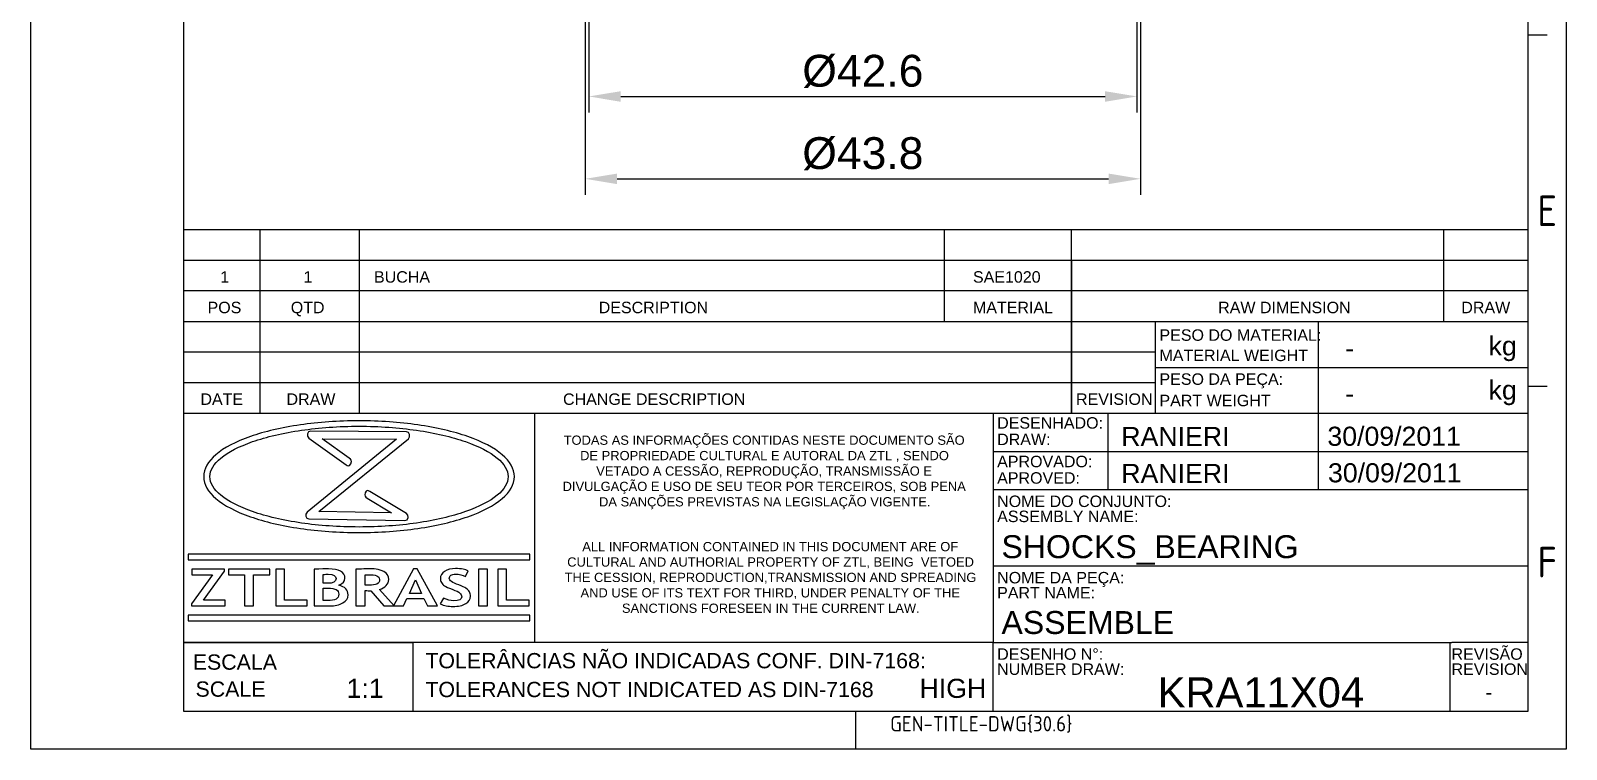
# Model space of a CAD drawing. Header units: millimetres. Extents: x 1874 to 1994, y 1277 to 1445.
# Drawn here: x 1873.6 to 1994.2, y 1276.7 to 1333.2 of the extents above; entities that cross this region are included whole.
import ezdxf
from ezdxf.enums import TextEntityAlignment as Align

# ---------------------------------------------------------------- set-up
doc = ezdxf.new("R2010")
doc.units = ezdxf.units.MM
doc.layers.add('AM_5', color=3, linetype='Continuous', lineweight=25)
doc.layers.add('Camada 1', color=7, linetype='Continuous')
doc.styles.add('ACISOTS', font='isocp.shx', dxfattribs={"height": 1})
doc.styles.get("Standard").update_dxf_attribs({"font": 'arial.ttf'})
doc.dimstyles.new('ISO-25', dxfattribs={"dimtxt": 2.5, "dimasz": 2.5, "dimexe": 1.25, "dimexo": 0.625, "dimtad": 1, "dimtxsty": 'Standard', "dimcen": 2.5, "dimadec": 0, "dimazin": 0, "dimtfac": 1, "dimtmove": 0, "dimatfit": 3, "dimfxl": 1, "dimarcsym": 0})

# ---------------------------------------------------------------- blocks, each defined once
blk = doc.blocks.new('*D61')
at = {"layer": 'AM_5', "color": 0, "lineweight": -2, "ltscale": 0.5}
for p, q in [((1917.11, 1355.87), (1917.11, 1320.3)), ((1960.71, 1355.87), (1960.71, 1320.3)), ((1919.61, 1321.55), (1958.21, 1321.55))]:
    blk.add_line(p, q, dxfattribs=at)
at = {"layer": 'AM_5', "color": 0, "ltscale": 0.5}
for points in [[(1919.61, 1321.96), (1919.61, 1321.13), (1917.11, 1321.55)], [(1958.21, 1321.96), (1958.21, 1321.13), (1960.71, 1321.55)]]:
    blk.add_solid(points, dxfattribs=at)
at = {"layer": 'Defpoints', "color": 0, "ltscale": 0.5}
for p in [(1917.11, 1356.5), (1960.71, 1356.5), (1960.71, 1321.55)]:
    blk.add_point(p, dxfattribs=at)
at = {"layer": 'AM_5', "color": 0, "ltscale": 0.5, "insert": (1938.91, 1323.52), "char_height": 2.5, "attachment_point": 5}
blk.add_mtext('%%C43.8', dxfattribs=at)
blk = doc.blocks.new('*D62')
at = {"layer": 'AM_5', "color": 0, "lineweight": -2, "ltscale": 0.5}
for p, q in [((1917.39, 1355.87), (1917.39, 1326.77)), ((1960.43, 1355.87), (1960.43, 1326.77)), ((1919.89, 1328.02), (1957.93, 1328.02))]:
    blk.add_line(p, q, dxfattribs=at)
at = {"layer": 'AM_5', "color": 0, "ltscale": 0.5}
for points in [[(1919.89, 1328.43), (1919.89, 1327.6), (1917.39, 1328.02)], [(1957.93, 1328.43), (1957.93, 1327.6), (1960.43, 1328.02)]]:
    blk.add_solid(points, dxfattribs=at)
at = {"layer": 'Defpoints', "color": 0, "ltscale": 0.5}
for p in [(1917.39, 1356.5), (1960.43, 1356.5), (1960.43, 1328.02)]:
    blk.add_point(p, dxfattribs=at)
at = {"layer": 'AM_5', "color": 0, "ltscale": 0.5, "insert": (1938.91, 1329.99), "char_height": 2.5, "attachment_point": 5}
blk.add_mtext('%%C42.6', dxfattribs=at)

msp = doc.modelspace()

# ---------------------------------------------------------------- linework, layer by layer
at = {"color": 135, "lineweight": 25}
for p, q in [((1873.555, 1276.737), (1873.555, 1445.337)), ((1994.155, 1445.337), (1994.155, 1276.737)), ((1992.655, 1332.837), (1991.155, 1332.837)), ((1992.655, 1305.237), (1991.155, 1305.237)), ((1938.355, 1276.737), (1938.355, 1279.737)), ((1994.155, 1276.737), (1873.555, 1276.737))]:
    msp.add_line(p, q, dxfattribs=at)
for p, q in [((1885.555, 1442.337), (1885.555, 1279.737)), ((1991.155, 1279.737), (1991.155, 1442.337)), ((1991.155, 1317.537), (1885.555, 1317.537)), ((1891.555, 1317.537), (1891.555, 1303.137)), ((1899.355, 1317.537), (1899.355, 1303.137)), ((1945.305, 1317.537), (1945.305, 1310.337)), ((1955.296, 1303.137), (1955.296, 1317.537)), ((1984.547, 1310.337), (1984.547, 1317.537)), ((1991.155, 1315.137), (1885.555, 1315.137)), ((1955.296, 1315.137), (1955.296, 1303.137)), ((1991.155, 1312.737), (1885.555, 1312.737)), ((1885.555, 1310.337), (1991.155, 1310.337)), ((1885.555, 1310.337), (1885.555, 1279.737)), ((1885.555, 1310.337), (1961.903, 1310.337)), ((1961.903, 1303.137), (1961.903, 1310.337)), ((1974.655, 1310.337), (1974.655, 1306.737)), ((1991.155, 1279.737), (1991.155, 1310.337)), ((1961.903, 1307.937), (1885.555, 1307.937)), ((1961.903, 1306.737), (1991.155, 1306.737)), ((1974.655, 1306.737), (1974.655, 1303.137)), ((1885.555, 1305.537), (1961.903, 1305.537)), ((1885.555, 1303.137), (1949.155, 1303.137)), ((1913.115, 1303.137), (1913.115, 1285.137)), ((1949.155, 1303.137), (1949.155, 1291.737)), ((1949.155, 1303.137), (1991.155, 1303.137)), ((1958.155, 1303.137), (1958.155, 1297.137)), ((1974.655, 1303.137), (1974.655, 1297.137)), ((1949.155, 1300.137), (1991.155, 1300.137)), ((1949.155, 1297.137), (1991.155, 1297.137)), ((1949.155, 1291.737), (1949.155, 1285.137)), ((1949.155, 1291.137), (1991.155, 1291.137)), ((1885.555, 1285.137), (1903.555, 1285.137)), ((1949.155, 1285.137), (1885.555, 1285.137)), ((1913.08, 1285.137), (1885.724, 1285.137)), ((1903.555, 1285.137), (1903.555, 1279.737)), ((1949.155, 1279.737), (1949.155, 1285.137)), ((1949.155, 1285.137), (1985.155, 1285.137)), ((1985.007, 1285.137), (1985.007, 1279.737)), ((1991.155, 1285.137), (1985.155, 1285.137)), ((1885.555, 1279.737), (1991.155, 1279.737)), ((1885.555, 1279.737), (1991.155, 1279.737))]:
    msp.add_line(p, q)
at = {"layer": 'Camada 1'}
for points, knots in [([(1899.34, 1302.545), (1900.969, 1302.545), (1902.526, 1302.431), (1903.947, 1302.224), (1903.947, 1302.224), (1905.425, 1302.01), (1906.758, 1301.695), (1907.876, 1301.305), (1907.876, 1301.305), (1909.023, 1300.904), (1909.949, 1300.421), (1910.582, 1299.88), (1910.582, 1299.88), (1911.199, 1299.353), (1911.539, 1298.771), (1911.539, 1298.155), (1911.539, 1298.155), (1911.539, 1297.539), (1911.199, 1296.957), (1910.582, 1296.43), (1910.582, 1296.43), (1909.949, 1295.889), (1909.023, 1295.405), (1907.876, 1295.005), (1907.876, 1295.005), (1906.758, 1294.615), (1905.425, 1294.3), (1903.948, 1294.086), (1903.948, 1294.086), (1902.526, 1293.879), (1900.969, 1293.765), (1899.34, 1293.765), (1899.34, 1293.765), (1897.712, 1293.765), (1896.155, 1293.879), (1894.733, 1294.086), (1894.733, 1294.086), (1893.256, 1294.3), (1891.923, 1294.615), (1890.805, 1295.005), (1890.805, 1295.005), (1889.658, 1295.405), (1888.732, 1295.889), (1888.099, 1296.43), (1888.099, 1296.43), (1887.482, 1296.957), (1887.142, 1297.539), (1887.142, 1298.155), (1887.142, 1298.155), (1887.142, 1298.771), (1887.482, 1299.353), (1888.099, 1299.88), (1888.099, 1299.88), (1888.732, 1300.421), (1889.658, 1300.904), (1890.805, 1301.305), (1890.805, 1301.305), (1891.923, 1301.695), (1893.256, 1302.01), (1894.734, 1302.224), (1894.734, 1302.224), (1896.155, 1302.431), (1897.712, 1302.545), (1899.34, 1302.545)], [0, 0, 0, 0, 0.0588235, 0.0588235, 0.0588235, 0.0588235, 0.1176471, 0.1176471, 0.1176471, 0.1176471, 0.1764706, 0.1764706, 0.1764706, 0.1764706, 0.2352941, 0.2352941, 0.2352941, 0.2352941, 0.2941176, 0.2941176, 0.2941176, 0.2941176, 0.3529412, 0.3529412, 0.3529412, 0.3529412, 0.4117647, 0.4117647, 0.4117647, 0.4117647, 0.4705882, 0.4705882, 0.4705882, 0.4705882, 0.5294118, 0.5294118, 0.5294118, 0.5294118, 0.5882353, 0.5882353, 0.5882353, 0.5882353, 0.6470588, 0.6470588, 0.6470588, 0.6470588, 0.7058824, 0.7058824, 0.7058824, 0.7058824, 0.7647059, 0.7647059, 0.7647059, 0.7647059, 0.8235294, 0.8235294, 0.8235294, 0.8235294, 0.8823529, 0.8823529, 0.8823529, 0.8823529, 1, 1, 1, 1]), ([(1899.34, 1302.112), (1897.74, 1302.112), (1896.214, 1302), (1894.821, 1301.799), (1894.821, 1301.799), (1893.375, 1301.589), (1892.072, 1301.282), (1890.983, 1300.902), (1890.983, 1300.902), (1889.923, 1300.532), (1889.069, 1300.095), (1888.487, 1299.615), (1888.487, 1299.615), (1887.935, 1299.16), (1887.63, 1298.666), (1887.63, 1298.155), (1887.63, 1298.155), (1887.63, 1297.644), (1887.935, 1297.15), (1888.487, 1296.695), (1888.487, 1296.695), (1889.069, 1296.214), (1889.923, 1295.778), (1890.983, 1295.408), (1890.983, 1295.408), (1892.072, 1295.027), (1893.374, 1294.721), (1894.821, 1294.511), (1894.821, 1294.511), (1896.214, 1294.31), (1897.74, 1294.198), (1899.34, 1294.198), (1899.34, 1294.198), (1900.941, 1294.198), (1902.467, 1294.31), (1903.86, 1294.511), (1903.86, 1294.511), (1905.307, 1294.721), (1906.609, 1295.027), (1907.698, 1295.408), (1907.698, 1295.408), (1908.758, 1295.778), (1909.612, 1296.214), (1910.194, 1296.695), (1910.194, 1296.695), (1910.746, 1297.15), (1911.051, 1297.644), (1911.051, 1298.155), (1911.051, 1298.155), (1911.051, 1298.666), (1910.746, 1299.16), (1910.194, 1299.615), (1910.194, 1299.615), (1909.612, 1300.095), (1908.758, 1300.532), (1907.698, 1300.902), (1907.698, 1300.902), (1906.609, 1301.282), (1905.306, 1301.589), (1903.86, 1301.799), (1903.86, 1301.799), (1902.467, 1302), (1900.941, 1302.112), (1899.34, 1302.112)], [0, 0, 0, 0, 0.0588235, 0.0588235, 0.0588235, 0.0588235, 0.1176471, 0.1176471, 0.1176471, 0.1176471, 0.1764706, 0.1764706, 0.1764706, 0.1764706, 0.2352941, 0.2352941, 0.2352941, 0.2352941, 0.2941176, 0.2941176, 0.2941176, 0.2941176, 0.3529412, 0.3529412, 0.3529412, 0.3529412, 0.4117647, 0.4117647, 0.4117647, 0.4117647, 0.4705882, 0.4705882, 0.4705882, 0.4705882, 0.5294118, 0.5294118, 0.5294118, 0.5294118, 0.5882353, 0.5882353, 0.5882353, 0.5882353, 0.6470588, 0.6470588, 0.6470588, 0.6470588, 0.7058824, 0.7058824, 0.7058824, 0.7058824, 0.7647059, 0.7647059, 0.7647059, 0.7647059, 0.8235294, 0.8235294, 0.8235294, 0.8235294, 0.8823529, 0.8823529, 0.8823529, 0.8823529, 1, 1, 1, 1]), ([(1898.326, 1299.09), (1898.326, 1299.09), (1895.403, 1301.184), (1895.403, 1301.184), (1895.403, 1301.184), (1895.186, 1301.34), (1895.274, 1301.735), (1895.53, 1301.733), (1895.53, 1301.733), (1895.53, 1301.733), (1903.078, 1301.673), (1903.078, 1301.673), (1903.078, 1301.673), (1903.326, 1301.671), (1903.418, 1301.297), (1903.216, 1301.132), (1903.216, 1301.132), (1903.216, 1301.132), (1896.189, 1295.407), (1896.189, 1295.407), (1896.189, 1295.407), (1896.189, 1295.407), (1901.884, 1295.316), (1901.884, 1295.316), (1901.884, 1295.316), (1901.884, 1295.316), (1899.969, 1296.47), (1899.969, 1296.47), (1899.969, 1296.47), (1899.843, 1296.546), (1899.717, 1296.622), (1899.827, 1296.885), (1899.827, 1296.885), (1899.936, 1297.148), (1900.062, 1297.072), (1900.188, 1296.996), (1900.188, 1296.996), (1900.188, 1296.996), (1903.06, 1295.266), (1903.06, 1295.266), (1903.06, 1295.266), (1903.295, 1295.125), (1903.212, 1294.703), (1902.947, 1294.708), (1902.947, 1294.708), (1902.947, 1294.708), (1895.4, 1294.829), (1895.4, 1294.829), (1895.4, 1294.829), (1895.152, 1294.833), (1895.062, 1295.205), (1895.264, 1295.369), (1895.264, 1295.369), (1895.264, 1295.369), (1902.283, 1301.088), (1902.283, 1301.088), (1902.283, 1301.088), (1902.283, 1301.088), (1896.433, 1301.135), (1896.433, 1301.135), (1896.433, 1301.135), (1896.433, 1301.135), (1898.578, 1299.597), (1898.578, 1299.597), (1898.578, 1299.597), (1898.698, 1299.512), (1898.817, 1299.426), (1898.691, 1299.172), (1898.691, 1299.172), (1898.565, 1298.918), (1898.445, 1299.004), (1898.326, 1299.09)], [0, 0, 0, 0, 0.0526316, 0.0526316, 0.0526316, 0.0526316, 0.1052632, 0.1052632, 0.1052632, 0.1052632, 0.1578947, 0.1578947, 0.1578947, 0.1578947, 0.2105263, 0.2105263, 0.2105263, 0.2105263, 0.2631579, 0.2631579, 0.2631579, 0.2631579, 0.3157895, 0.3157895, 0.3157895, 0.3157895, 0.3684211, 0.3684211, 0.3684211, 0.3684211, 0.4210526, 0.4210526, 0.4210526, 0.4210526, 0.4736842, 0.4736842, 0.4736842, 0.4736842, 0.5263158, 0.5263158, 0.5263158, 0.5263158, 0.5789474, 0.5789474, 0.5789474, 0.5789474, 0.6315789, 0.6315789, 0.6315789, 0.6315789, 0.6842105, 0.6842105, 0.6842105, 0.6842105, 0.7368421, 0.7368421, 0.7368421, 0.7368421, 0.7894737, 0.7894737, 0.7894737, 0.7894737, 0.8421053, 0.8421053, 0.8421053, 0.8421053, 0.8947368, 0.8947368, 0.8947368, 0.8947368, 1, 1, 1, 1]), ([(1885.975, 1292.071), (1885.975, 1292.071), (1912.706, 1292.071), (1912.706, 1292.071), (1912.706, 1292.071), (1912.706, 1292.071), (1912.758, 1292.071), (1912.758, 1292.071), (1912.758, 1292.071), (1912.758, 1292.071), (1912.758, 1292.019), (1912.758, 1292.019), (1912.758, 1292.019), (1912.758, 1292.019), (1912.758, 1291.671), (1912.758, 1291.671), (1912.758, 1291.671), (1912.758, 1291.671), (1912.758, 1291.618), (1912.758, 1291.618), (1912.758, 1291.618), (1912.758, 1291.618), (1912.706, 1291.618), (1912.706, 1291.618), (1912.706, 1291.618), (1912.706, 1291.618), (1885.975, 1291.618), (1885.975, 1291.618), (1885.975, 1291.618), (1885.975, 1291.618), (1885.923, 1291.618), (1885.923, 1291.618), (1885.923, 1291.618), (1885.923, 1291.618), (1885.923, 1291.671), (1885.923, 1291.671), (1885.923, 1291.671), (1885.923, 1291.671), (1885.923, 1292.019), (1885.923, 1292.019), (1885.923, 1292.019), (1885.923, 1292.019), (1885.923, 1292.071), (1885.923, 1292.071), (1885.923, 1292.071), (1885.923, 1292.071), (1885.975, 1292.071), (1885.975, 1292.071)], [0, 0, 0, 0, 0.0769231, 0.0769231, 0.0769231, 0.0769231, 0.1538462, 0.1538462, 0.1538462, 0.1538462, 0.2307692, 0.2307692, 0.2307692, 0.2307692, 0.3076923, 0.3076923, 0.3076923, 0.3076923, 0.3846154, 0.3846154, 0.3846154, 0.3846154, 0.4615385, 0.4615385, 0.4615385, 0.4615385, 0.5384615, 0.5384615, 0.5384615, 0.5384615, 0.6153846, 0.6153846, 0.6153846, 0.6153846, 0.6923077, 0.6923077, 0.6923077, 0.6923077, 0.7692308, 0.7692308, 0.7692308, 0.7692308, 0.8461538, 0.8461538, 0.8461538, 0.8461538, 1, 1, 1, 1]), ([(1886.189, 1288.003), (1886.189, 1288.003), (1886.189, 1288.168), (1886.189, 1288.168), (1886.189, 1288.168), (1886.189, 1288.168), (1887.824, 1290.43), (1887.824, 1290.43), (1887.824, 1290.43), (1887.824, 1290.43), (1886.216, 1290.43), (1886.216, 1290.43), (1886.216, 1290.43), (1886.216, 1290.43), (1886.216, 1290.884), (1886.216, 1290.884), (1886.216, 1290.884), (1886.216, 1290.884), (1888.772, 1290.884), (1888.772, 1290.884), (1888.772, 1290.884), (1888.772, 1290.884), (1888.772, 1290.719), (1888.772, 1290.719), (1888.772, 1290.719), (1888.772, 1290.719), (1887.131, 1288.457), (1887.131, 1288.457), (1887.131, 1288.457), (1887.131, 1288.457), (1888.83, 1288.457), (1888.83, 1288.457), (1888.83, 1288.457), (1888.83, 1288.457), (1888.83, 1288.003), (1888.83, 1288.003), (1888.83, 1288.003), (1888.83, 1288.003), (1886.189, 1288.003), (1886.189, 1288.003)], [0, 0, 0, 0, 0.0909091, 0.0909091, 0.0909091, 0.0909091, 0.1818182, 0.1818182, 0.1818182, 0.1818182, 0.2727273, 0.2727273, 0.2727273, 0.2727273, 0.3636364, 0.3636364, 0.3636364, 0.3636364, 0.4545455, 0.4545455, 0.4545455, 0.4545455, 0.5454545, 0.5454545, 0.5454545, 0.5454545, 0.6363636, 0.6363636, 0.6363636, 0.6363636, 0.7272727, 0.7272727, 0.7272727, 0.7272727, 0.8181818, 0.8181818, 0.8181818, 0.8181818, 1, 1, 1, 1]), ([(1891.041, 1290.43), (1891.041, 1290.43), (1891.041, 1288.003), (1891.041, 1288.003), (1891.041, 1288.003), (1891.041, 1288.003), (1890.345, 1288.003), (1890.345, 1288.003), (1890.345, 1288.003), (1890.345, 1288.003), (1890.345, 1290.43), (1890.345, 1290.43), (1890.345, 1290.43), (1890.345, 1290.43), (1889.098, 1290.43), (1889.098, 1290.43), (1889.098, 1290.43), (1889.098, 1290.43), (1889.098, 1290.884), (1889.098, 1290.884), (1889.098, 1290.884), (1889.098, 1290.884), (1892.344, 1290.884), (1892.344, 1290.884), (1892.344, 1290.884), (1892.344, 1290.884), (1892.344, 1290.43), (1892.344, 1290.43), (1892.344, 1290.43), (1892.344, 1290.43), (1891.041, 1290.43), (1891.041, 1290.43)], [0, 0, 0, 0, 0.1111111, 0.1111111, 0.1111111, 0.1111111, 0.2222222, 0.2222222, 0.2222222, 0.2222222, 0.3333333, 0.3333333, 0.3333333, 0.3333333, 0.4444444, 0.4444444, 0.4444444, 0.4444444, 0.5555556, 0.5555556, 0.5555556, 0.5555556, 0.6666667, 0.6666667, 0.6666667, 0.6666667, 0.7777778, 0.7777778, 0.7777778, 0.7777778, 1, 1, 1, 1]), ([(1892.799, 1288.003), (1892.799, 1288.003), (1892.799, 1290.884), (1892.799, 1290.884), (1892.799, 1290.884), (1892.799, 1290.884), (1893.495, 1290.884), (1893.495, 1290.884), (1893.495, 1290.884), (1893.495, 1290.884), (1893.495, 1288.457), (1893.495, 1288.457), (1893.495, 1288.457), (1893.495, 1288.457), (1895.267, 1288.457), (1895.267, 1288.457), (1895.267, 1288.457), (1895.267, 1288.457), (1895.267, 1288.003), (1895.267, 1288.003), (1895.267, 1288.003), (1895.267, 1288.003), (1892.799, 1288.003), (1892.799, 1288.003)], [0, 0, 0, 0, 0.1428571, 0.1428571, 0.1428571, 0.1428571, 0.2857143, 0.2857143, 0.2857143, 0.2857143, 0.4285714, 0.4285714, 0.4285714, 0.4285714, 0.5714286, 0.5714286, 0.5714286, 0.5714286, 0.7142857, 0.7142857, 0.7142857, 0.7142857, 1, 1, 1, 1]), ([(1897.027, 1288.003), (1897.027, 1288.003), (1895.828, 1288.003), (1895.828, 1288.003), (1895.828, 1288.003), (1895.828, 1288.003), (1895.828, 1290.882), (1895.828, 1290.882), (1895.828, 1290.882), (1896.357, 1290.9), (1896.727, 1290.909), (1896.938, 1290.909), (1896.938, 1290.909), (1897.346, 1290.909), (1897.664, 1290.846), (1897.893, 1290.718), (1897.893, 1290.718), (1898.122, 1290.59), (1898.237, 1290.407), (1898.237, 1290.17), (1898.237, 1290.17), (1898.237, 1289.942), (1898.072, 1289.762), (1897.744, 1289.629), (1897.744, 1289.629), (1898.231, 1289.505), (1898.475, 1289.247), (1898.475, 1288.858), (1898.475, 1288.858), (1898.475, 1288.596), (1898.34, 1288.388), (1898.071, 1288.234), (1898.071, 1288.234), (1897.802, 1288.08), (1897.454, 1288.003), (1897.027, 1288.003)], [0, 0, 0, 0, 0.1, 0.1, 0.1, 0.1, 0.2, 0.2, 0.2, 0.2, 0.3, 0.3, 0.3, 0.3, 0.4, 0.4, 0.4, 0.4, 0.5, 0.5, 0.5, 0.5, 0.6, 0.6, 0.6, 0.6, 0.7, 0.7, 0.7, 0.7, 0.8, 0.8, 0.8, 0.8, 1, 1, 1, 1]), ([(1896.524, 1290.473), (1896.524, 1290.473), (1896.524, 1289.782), (1896.524, 1289.782), (1896.524, 1289.782), (1896.631, 1289.778), (1896.743, 1289.775), (1896.861, 1289.775), (1896.861, 1289.775), (1897.314, 1289.775), (1897.541, 1289.9), (1897.541, 1290.15), (1897.541, 1290.15), (1897.541, 1290.372), (1897.335, 1290.483), (1896.923, 1290.483), (1896.923, 1290.483), (1896.814, 1290.483), (1896.681, 1290.479), (1896.524, 1290.473)], [0, 0, 0, 0, 0.1666667, 0.1666667, 0.1666667, 0.1666667, 0.3333333, 0.3333333, 0.3333333, 0.3333333, 0.5, 0.5, 0.5, 0.5, 0.6666667, 0.6666667, 0.6666667, 0.6666667, 1, 1, 1, 1]), ([(1901.3, 1288.003), (1901.3, 1288.003), (1900.254, 1289.192), (1900.254, 1289.192), (1900.254, 1289.192), (1900.149, 1289.194), (1900.002, 1289.198), (1899.812, 1289.207), (1899.812, 1289.207), (1899.812, 1289.207), (1899.812, 1288.003), (1899.812, 1288.003), (1899.812, 1288.003), (1899.812, 1288.003), (1899.09, 1288.003), (1899.09, 1288.003), (1899.09, 1288.003), (1899.09, 1288.003), (1899.09, 1290.884), (1899.09, 1290.884), (1899.09, 1290.884), (1899.129, 1290.884), (1899.28, 1290.889), (1899.543, 1290.899), (1899.543, 1290.899), (1899.805, 1290.909), (1900.016, 1290.913), (1900.177, 1290.913), (1900.177, 1290.913), (1901.172, 1290.913), (1901.67, 1290.63), (1901.67, 1290.064), (1901.67, 1290.064), (1901.67, 1289.893), (1901.601, 1289.738), (1901.464, 1289.598), (1901.464, 1289.598), (1901.327, 1289.458), (1901.153, 1289.359), (1900.945, 1289.301), (1900.945, 1289.301), (1900.945, 1289.301), (1902.103, 1288.003), (1902.103, 1288.003), (1902.103, 1288.003), (1902.103, 1288.003), (1901.3, 1288.003), (1901.3, 1288.003)], [0, 0, 0, 0, 0.0769231, 0.0769231, 0.0769231, 0.0769231, 0.1538462, 0.1538462, 0.1538462, 0.1538462, 0.2307692, 0.2307692, 0.2307692, 0.2307692, 0.3076923, 0.3076923, 0.3076923, 0.3076923, 0.3846154, 0.3846154, 0.3846154, 0.3846154, 0.4615385, 0.4615385, 0.4615385, 0.4615385, 0.5384615, 0.5384615, 0.5384615, 0.5384615, 0.6153846, 0.6153846, 0.6153846, 0.6153846, 0.6923077, 0.6923077, 0.6923077, 0.6923077, 0.7692308, 0.7692308, 0.7692308, 0.7692308, 0.8461538, 0.8461538, 0.8461538, 0.8461538, 1, 1, 1, 1]), ([(1899.812, 1290.44), (1899.812, 1290.44), (1899.812, 1289.639), (1899.812, 1289.639), (1899.812, 1289.639), (1899.941, 1289.631), (1900.04, 1289.627), (1900.107, 1289.627), (1900.107, 1289.627), (1900.398, 1289.627), (1900.611, 1289.658), (1900.745, 1289.718), (1900.745, 1289.718), (1900.88, 1289.778), (1900.948, 1289.895), (1900.948, 1290.07), (1900.948, 1290.07), (1900.948, 1290.211), (1900.876, 1290.311), (1900.73, 1290.366), (1900.73, 1290.366), (1900.586, 1290.423), (1900.359, 1290.451), (1900.048, 1290.451), (1900.048, 1290.451), (1899.973, 1290.451), (1899.894, 1290.448), (1899.812, 1290.44)], [0, 0, 0, 0, 0.125, 0.125, 0.125, 0.125, 0.25, 0.25, 0.25, 0.25, 0.375, 0.375, 0.375, 0.375, 0.5, 0.5, 0.5, 0.5, 0.625, 0.625, 0.625, 0.625, 0.75, 0.75, 0.75, 0.75, 1, 1, 1, 1]), ([(1904.726, 1288.003), (1904.726, 1288.003), (1904.44, 1288.587), (1904.44, 1288.587), (1904.44, 1288.587), (1904.44, 1288.587), (1903.096, 1288.587), (1903.096, 1288.587), (1903.096, 1288.587), (1903.096, 1288.587), (1902.823, 1288.003), (1902.823, 1288.003), (1902.823, 1288.003), (1902.823, 1288.003), (1902.05, 1288.003), (1902.05, 1288.003), (1902.05, 1288.003), (1902.05, 1288.003), (1903.613, 1290.924), (1903.613, 1290.924), (1903.613, 1290.924), (1903.613, 1290.924), (1903.918, 1290.924), (1903.918, 1290.924), (1903.918, 1290.924), (1903.918, 1290.924), (1905.494, 1288.003), (1905.494, 1288.003), (1905.494, 1288.003), (1905.494, 1288.003), (1904.726, 1288.003), (1904.726, 1288.003)], [0, 0, 0, 0, 0.1111111, 0.1111111, 0.1111111, 0.1111111, 0.2222222, 0.2222222, 0.2222222, 0.2222222, 0.3333333, 0.3333333, 0.3333333, 0.3333333, 0.4444444, 0.4444444, 0.4444444, 0.4444444, 0.5555556, 0.5555556, 0.5555556, 0.5555556, 0.6666667, 0.6666667, 0.6666667, 0.6666667, 0.7777778, 0.7777778, 0.7777778, 0.7777778, 1, 1, 1, 1]), ([(1905.722, 1288.162), (1905.722, 1288.162), (1905.979, 1288.62), (1905.979, 1288.62), (1905.979, 1288.62), (1906.253, 1288.479), (1906.524, 1288.408), (1906.789, 1288.408), (1906.789, 1288.408), (1907.199, 1288.408), (1907.402, 1288.513), (1907.402, 1288.723), (1907.402, 1288.723), (1907.402, 1288.821), (1907.354, 1288.915), (1907.258, 1289.004), (1907.258, 1289.004), (1907.162, 1289.093), (1906.963, 1289.193), (1906.663, 1289.304), (1906.663, 1289.304), (1906.362, 1289.415), (1906.159, 1289.506), (1906.055, 1289.577), (1906.055, 1289.577), (1905.951, 1289.649), (1905.871, 1289.733), (1905.814, 1289.832), (1905.814, 1289.832), (1905.758, 1289.93), (1905.73, 1290.039), (1905.73, 1290.158), (1905.73, 1290.158), (1905.73, 1290.381), (1905.841, 1290.566), (1906.063, 1290.713), (1906.063, 1290.713), (1906.285, 1290.86), (1906.57, 1290.933), (1906.918, 1290.933), (1906.918, 1290.933), (1907.371, 1290.933), (1907.704, 1290.871), (1907.917, 1290.746), (1907.917, 1290.746), (1907.917, 1290.746), (1907.705, 1290.306), (1907.705, 1290.306), (1907.705, 1290.306), (1907.461, 1290.434), (1907.202, 1290.499), (1906.932, 1290.499), (1906.932, 1290.499), (1906.771, 1290.499), (1906.647, 1290.467), (1906.558, 1290.405), (1906.558, 1290.405), (1906.47, 1290.343), (1906.426, 1290.262), (1906.426, 1290.162), (1906.426, 1290.162), (1906.426, 1289.997), (1906.674, 1289.825), (1907.172, 1289.647), (1907.172, 1289.647), (1907.434, 1289.553), (1907.624, 1289.466), (1907.739, 1289.386), (1907.739, 1289.386), (1907.856, 1289.307), (1907.944, 1289.215), (1908.004, 1289.109), (1908.004, 1289.109), (1908.066, 1289.004), (1908.096, 1288.886), (1908.096, 1288.756), (1908.096, 1288.756), (1908.096, 1288.522), (1907.971, 1288.33), (1907.719, 1288.18), (1907.719, 1288.18), (1907.469, 1288.029), (1907.133, 1287.954), (1906.712, 1287.954), (1906.712, 1287.954), (1906.346, 1287.954), (1906.017, 1288.023), (1905.722, 1288.162)], [0, 0, 0, 0, 0.0434783, 0.0434783, 0.0434783, 0.0434783, 0.0869565, 0.0869565, 0.0869565, 0.0869565, 0.1304348, 0.1304348, 0.1304348, 0.1304348, 0.173913, 0.173913, 0.173913, 0.173913, 0.2173913, 0.2173913, 0.2173913, 0.2173913, 0.2608696, 0.2608696, 0.2608696, 0.2608696, 0.3043478, 0.3043478, 0.3043478, 0.3043478, 0.3478261, 0.3478261, 0.3478261, 0.3478261, 0.3913043, 0.3913043, 0.3913043, 0.3913043, 0.4347826, 0.4347826, 0.4347826, 0.4347826, 0.4782609, 0.4782609, 0.4782609, 0.4782609, 0.5217391, 0.5217391, 0.5217391, 0.5217391, 0.5652174, 0.5652174, 0.5652174, 0.5652174, 0.6086957, 0.6086957, 0.6086957, 0.6086957, 0.6521739, 0.6521739, 0.6521739, 0.6521739, 0.6956522, 0.6956522, 0.6956522, 0.6956522, 0.7391304, 0.7391304, 0.7391304, 0.7391304, 0.7826087, 0.7826087, 0.7826087, 0.7826087, 0.826087, 0.826087, 0.826087, 0.826087, 0.8695652, 0.8695652, 0.8695652, 0.8695652, 0.9130435, 0.9130435, 0.9130435, 0.9130435, 1, 1, 1, 1]), ([(1908.724, 1288.003), (1908.724, 1288.003), (1908.724, 1290.884), (1908.724, 1290.884), (1908.724, 1290.884), (1908.724, 1290.884), (1909.42, 1290.884), (1909.42, 1290.884), (1909.42, 1290.884), (1909.42, 1290.884), (1909.42, 1288.003), (1909.42, 1288.003), (1909.42, 1288.003), (1909.42, 1288.003), (1908.724, 1288.003), (1908.724, 1288.003)], [0, 0, 0, 0, 0.2, 0.2, 0.2, 0.2, 0.4, 0.4, 0.4, 0.4, 0.6, 0.6, 0.6, 0.6, 1, 1, 1, 1]), ([(1910.236, 1288.003), (1910.236, 1288.003), (1910.236, 1290.884), (1910.236, 1290.884), (1910.236, 1290.884), (1910.236, 1290.884), (1910.932, 1290.884), (1910.932, 1290.884), (1910.932, 1290.884), (1910.932, 1290.884), (1910.932, 1288.457), (1910.932, 1288.457), (1910.932, 1288.457), (1910.932, 1288.457), (1912.704, 1288.457), (1912.704, 1288.457), (1912.704, 1288.457), (1912.704, 1288.457), (1912.704, 1288.003), (1912.704, 1288.003), (1912.704, 1288.003), (1912.704, 1288.003), (1910.236, 1288.003), (1910.236, 1288.003)], [0, 0, 0, 0, 0.1428571, 0.1428571, 0.1428571, 0.1428571, 0.2857143, 0.2857143, 0.2857143, 0.2857143, 0.4285714, 0.4285714, 0.4285714, 0.4285714, 0.5714286, 0.5714286, 0.5714286, 0.5714286, 0.7142857, 0.7142857, 0.7142857, 0.7142857, 1, 1, 1, 1]), ([(1896.524, 1289.384), (1896.524, 1289.384), (1896.524, 1288.432), (1896.524, 1288.432), (1896.524, 1288.432), (1896.665, 1288.423), (1896.779, 1288.418), (1896.866, 1288.418), (1896.866, 1288.418), (1897.177, 1288.418), (1897.402, 1288.457), (1897.542, 1288.534), (1897.542, 1288.534), (1897.682, 1288.611), (1897.752, 1288.74), (1897.752, 1288.919), (1897.752, 1288.919), (1897.752, 1289.083), (1897.688, 1289.202), (1897.557, 1289.277), (1897.557, 1289.277), (1897.426, 1289.352), (1897.199, 1289.389), (1896.875, 1289.389), (1896.875, 1289.389), (1896.807, 1289.389), (1896.69, 1289.388), (1896.524, 1289.384)], [0, 0, 0, 0, 0.125, 0.125, 0.125, 0.125, 0.25, 0.25, 0.25, 0.25, 0.375, 0.375, 0.375, 0.375, 0.5, 0.5, 0.5, 0.5, 0.625, 0.625, 0.625, 0.625, 0.75, 0.75, 0.75, 0.75, 1, 1, 1, 1]), ([(1903.766, 1290.042), (1903.766, 1290.042), (1903.295, 1288.978), (1903.295, 1288.978), (1903.295, 1288.978), (1903.295, 1288.978), (1904.236, 1288.978), (1904.236, 1288.978), (1904.236, 1288.978), (1904.236, 1288.978), (1903.766, 1290.042), (1903.766, 1290.042)], [0, 0, 0, 0, 0.25, 0.25, 0.25, 0.25, 0.5, 0.5, 0.5, 0.5, 1, 1, 1, 1]), ([(1885.975, 1287.268), (1885.975, 1287.268), (1912.706, 1287.268), (1912.706, 1287.268), (1912.706, 1287.268), (1912.706, 1287.268), (1912.758, 1287.268), (1912.758, 1287.268), (1912.758, 1287.268), (1912.758, 1287.268), (1912.758, 1287.216), (1912.758, 1287.216), (1912.758, 1287.216), (1912.758, 1287.216), (1912.758, 1286.868), (1912.758, 1286.868), (1912.758, 1286.868), (1912.758, 1286.868), (1912.758, 1286.815), (1912.758, 1286.815), (1912.758, 1286.815), (1912.758, 1286.815), (1912.706, 1286.815), (1912.706, 1286.815), (1912.706, 1286.815), (1912.706, 1286.815), (1885.975, 1286.815), (1885.975, 1286.815), (1885.975, 1286.815), (1885.975, 1286.815), (1885.923, 1286.815), (1885.923, 1286.815), (1885.923, 1286.815), (1885.923, 1286.815), (1885.923, 1286.868), (1885.923, 1286.868), (1885.923, 1286.868), (1885.923, 1286.868), (1885.923, 1287.216), (1885.923, 1287.216), (1885.923, 1287.216), (1885.923, 1287.216), (1885.923, 1287.268), (1885.923, 1287.268), (1885.923, 1287.268), (1885.923, 1287.268), (1885.975, 1287.268), (1885.975, 1287.268)], [0, 0, 0, 0, 0.0769231, 0.0769231, 0.0769231, 0.0769231, 0.1538462, 0.1538462, 0.1538462, 0.1538462, 0.2307692, 0.2307692, 0.2307692, 0.2307692, 0.3076923, 0.3076923, 0.3076923, 0.3076923, 0.3846154, 0.3846154, 0.3846154, 0.3846154, 0.4615385, 0.4615385, 0.4615385, 0.4615385, 0.5384615, 0.5384615, 0.5384615, 0.5384615, 0.6153846, 0.6153846, 0.6153846, 0.6153846, 0.6923077, 0.6923077, 0.6923077, 0.6923077, 0.7692308, 0.7692308, 0.7692308, 0.7692308, 0.8461538, 0.8461538, 0.8461538, 0.8461538, 1, 1, 1, 1])]:
    msp.add_open_spline(points, degree=3, knots=knots, dxfattribs=at)

# ---------------------------------------------------------------- texts
at = {"color": 135, "lineweight": 25, "style": 'ACISOTS'}
for s, p in [('E', (1992.655, 1319.037)), ('F', (1992.655, 1291.437))]:
    msp.add_text(s, height=2.4, dxfattribs=at).set_placement(p, align=Align.MIDDLE)
for s, height, p in [('1', 0.9, (1888.443, 1313.391)), ('1', 0.9, (1894.977, 1313.391)), ('BUCHA', 0.9, (1900.516, 1313.391)), ('SAE1020', 0.9, (1947.557, 1313.391)), ('POS', 0.9, (1887.444, 1310.991)), ('QTD', 0.9, (1893.978, 1310.991)), ('DESCRIPTION', 0.9, (1918.164, 1310.991)), ('MATERIAL', 0.9, (1947.557, 1310.991)), ('RAW DIMENSION', 0.9, (1966.813, 1310.991)), ('DRAW', 0.9, (1985.911, 1310.991)), ('PESO DO MATERIAL:', 0.9, (1962.206, 1308.824)), ('kg', 1.5, (1988.054, 1307.673)), ('MATERIAL WEIGHT', 0.9, (1962.206, 1307.23)), ('PESO DA PEÇA:', 0.9, (1962.206, 1305.365)), ('kg', 1.5, (1988.054, 1304.212)), ('DATE', 0.9, (1886.884, 1303.791)), ('DRAW', 0.9, (1893.645, 1303.791)), ('CHANGE DESCRIPTION', 0.9, (1915.361, 1303.791)), ('REVISION', 0.9, (1955.65, 1303.791)), ('PART WEIGHT', 0.9, (1962.206, 1303.685)), ('DESENHADO:', 0.9, (1949.457, 1301.925)), ('DRAW:', 0.9, (1949.457, 1300.631)), ('APROVADO:', 0.9, (1949.457, 1298.894)), ('APROVED:', 0.9, (1949.457, 1297.6)), ('NOME DO CONJUNTO:', 0.9, (1949.457, 1295.768)), ('ASSEMBLY NAME:', 0.9, (1949.457, 1294.583)), ('NOME DA PEÇA:', 0.9, (1949.457, 1289.768)), ('PART NAME:', 0.9, (1949.457, 1288.583)), ('TOLERÂNCIAS NÃO INDICADAS CONF. DIN-7168:', 1.2, (1904.549, 1283.099)), ('DESENHO N%%d:', 0.9, (1949.457, 1283.768)), ('REVISÃO', 0.9, (1985.141, 1283.768)), ('ESCALA', 1.2, (1886.282, 1282.988)), ('NUMBER DRAW:', 0.9, (1949.457, 1282.583)), ('REVISION', 0.9, (1985.141, 1282.583)), ('SCALE', 1.2, (1886.499, 1280.867)), ('TOLERANCES NOT INDICATED AS DIN-7168', 1.2, (1904.549, 1280.834))]:
    msp.add_text(s, height=height).set_placement(p)
at = {"linetype": 'Continuous', "char_height": 0.726, "attachment_point": 1}
for s, width, insert in [('\\pi0.78702;TODAS AS INFORMAÇÕES CONTIDAS NESTE DOCUMENTO SÃO \\P\\pi2.0808;DE PROPRIEDADE CULTURAL E AUTORAL DA ZTL , SENDO \\P\\pi3.3446;VETADO A CESSÃO, REPRODUÇÃO, TRANSMISSÃO E \\P\\pi0.70456;DIVULGAÇÃO E USO DE SEU TEOR POR TERCEIROS, SOB PENA \\P\\pi3.5662;DA SANÇÕES PREVISTAS NA LEGISLAÇÃO VIGENTE.', 33.00498, (1914.622, 1301.382)), ('\\pi2.251;ALL INFORMATION CONTAINED IN THIS DOCUMENT ARE OF \\P\\pi1.0669;CULTURAL AND AUTHORIAL PROPERTY OF ZTL, BEING  VETOED \\P\\pi0.86166;THE CESSION, REPRODUCTION,TRANSMISSION AND SPREADING \\P\\pi2.1138;AND USE OF ITS TEXT FOR THIRD, UNDER PENALTY OF THE \\P\\pi5.3652;SANCTIONS FORESEEN IN THE CURRENT LAW.', 33.98228, (1914.622, 1293.022))]:
    msp.add_mtext_dynamic_manual_height_columns(s, width=width, gutter_width=12.5, heights=[0], dxfattribs=dict(at, insert=insert))
for p in [(1976.792, 1308.253), (1976.792, 1304.683)]:
    msp.add_attdef('-', text='', height=1.5).set_placement(p, align=Align.MIDDLE_LEFT)
for tag, p, height in [('RANIERI', (1959.206, 1300.56), 1.5), ('30/09/2011', (1975.392, 1300.577), 1.5), ('RANIERI', (1959.205, 1297.657), 1.5), ('30/09/2011', (1975.44, 1297.707), 1.5), ('SHOCKS_BEARING', (1949.796, 1291.752), 1.8), ('ASSEMBLE', (1949.796, 1285.797), 1.8), ('KRA11X04', (1962.055, 1280.037), 2.347)]:
    msp.add_attdef(tag, p, '', height=height)
for tag, height, p in [('1:1', 1.5, (1899.82, 1281.524)), ('HIGH', 1.5, (1945.98, 1281.524)), ('-', 1.173, (1988.07, 1281.23))]:
    msp.add_attdef(tag, text='', height=height).set_placement(p, align=Align.MIDDLE_CENTER)
at = {"color": 135, "style": 'ACISOTS'}
msp.add_attdef('GEN-TITLE-DWG{30.6}', (1941.057, 1278.144), '', height=1.2, dxfattribs=at)

# ---------------------------------------------------------------- dimensions: what is measured, and where the dimension line sits
at = {"layer": 'AM_5', "ltscale": 0.5}
for base, p1, p2, text, picture, middle in [((1960.71, 1321.548), (1917.11, 1356.496), (1960.71, 1356.496), '%%C43.8', '*D61', (1938.91, 1323.519)), ((1960.427, 1328.017), (1917.392, 1356.496), (1960.427, 1356.496), '%%C42.6', '*D62', (1938.91, 1329.988))]:
    dim = msp.add_linear_dim(base=base, p1=p1, p2=p2, text=text, dimstyle='ISO-25', dxfattribs=at)
    dim.commit()
    dim.dimension.update_dxf_attribs({"geometry": picture, "text_midpoint": middle})

doc.saveas('drawing.dxf')
